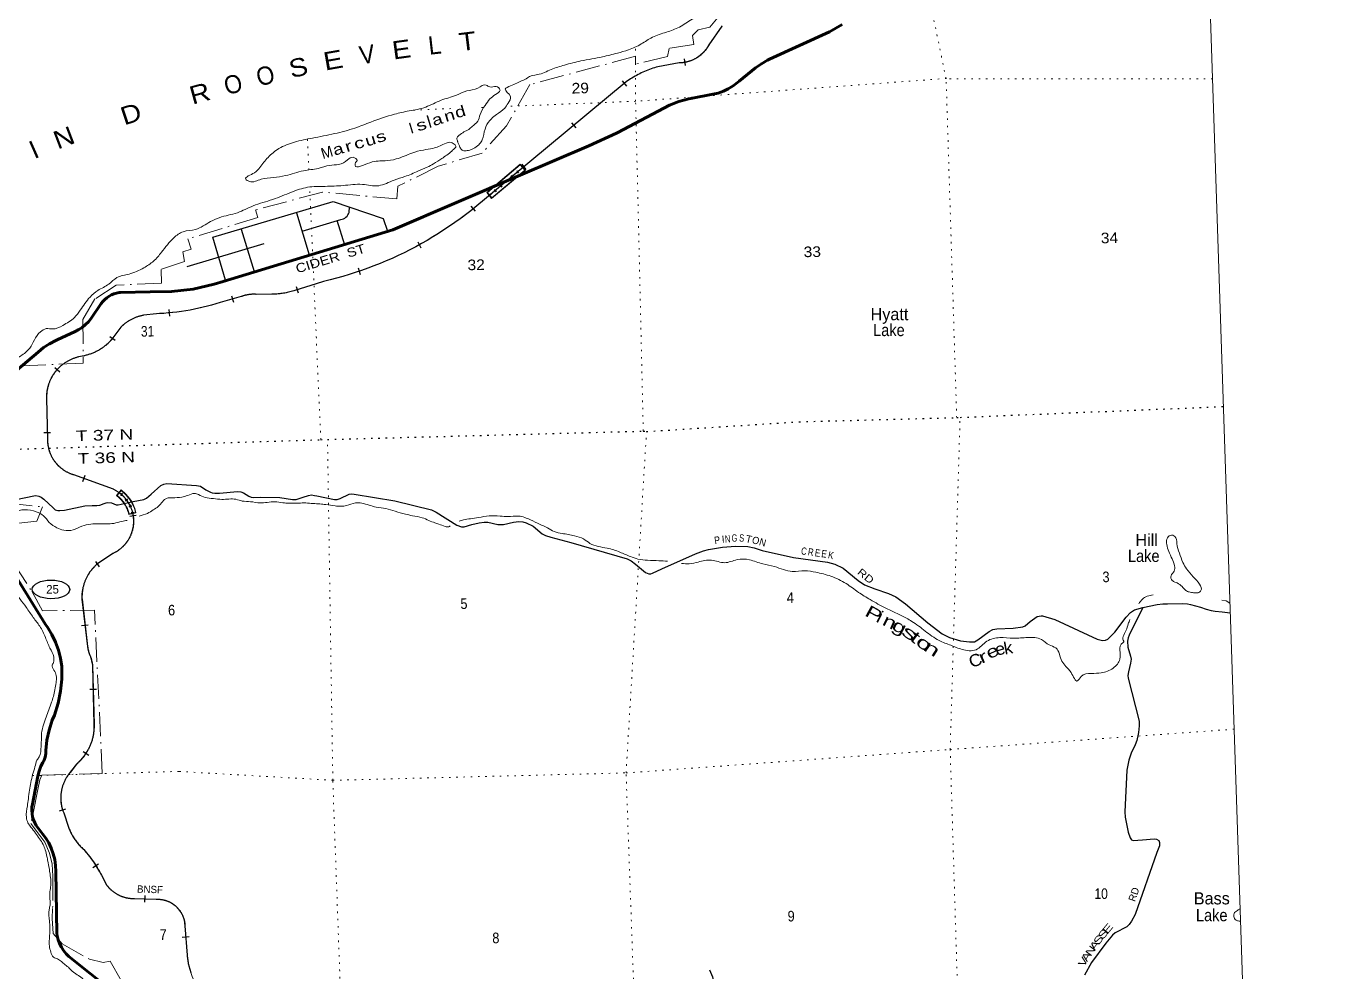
# Model space of a CAD drawing. Header units: feet. Extents: x 485078 to 733631, y 372822 to 564222.
# Drawn here: x 711966 to 733631, y 427414 to 443034 of the extents above; entities that cross this region are included whole.
import ezdxf
from ezdxf.enums import TextEntityAlignment as Align

# ---------------------------------------------------------------- set-up
doc = ezdxf.new("R2010")
doc.units = ezdxf.units.FT
doc.header["$LTSCALE"] = 80
doc.linetypes.add('DOT_DASHED', pattern=[7.7, 5, -1.2, 0.3, -1.2])
doc.linetypes.add('DOTTED', pattern=[1.5, 0.3, -1.2])
for name, color, linetype, lineweight in [('17', 7, 'Continuous', 25), ('23', 7, 'Continuous', 70), ('29', 7, 'Continuous', 25), ('30', 7, 'Continuous', 25), ('34', 7, 'Continuous', 25), ('39', 7, 'Continuous', 13), ('4', 7, 'Continuous', 13), ('41', 7, 'Continuous', 13), ('44', 7, 'DOT_DASHED', 13), ('59', 7, 'Continuous', 13), ('6', 7, 'DOTTED', 25), ('7', 7, 'DOTTED', 13)]:
    doc.layers.add(name, color=color, linetype=linetype, lineweight=lineweight)
doc.layers.add('42', color=7, linetype='Continuous')

msp = doc.modelspace()

# ---------------------------------------------------------------- linework, layer by layer
at = {"layer": '17'}
msp.add_ellipse((712375.09, 433730.93), major_axis=(309.24, -1), ratio=0.500121, dxfattribs=at)
at = {"layer": '23'}
for points in [[(711634.88, 437202.45), (712164.84, 437651.96), (712253.89, 437725.38), (712350.12, 437789.09), (712452.48, 437842.4), (712474.85, 437852.29), (712773.94, 437989.66), (712834.91, 438021.79), (712892.19, 438060.12), (712945.15, 438104.22), (712993.21, 438153.62), (713031.08, 438201.11), (713206.4, 438453.49), (713233.67, 438488.8), (713264.47, 438521.07), (713298.49, 438549.94), (713335.33, 438575.09), (713374.6, 438596.26), (713415.87, 438613.2), (713458.68, 438625.74), (713502.57, 438633.74), (713520.81, 438635.68), (714010.77, 438645.18), (714368.04, 438650), (714722.85, 438692.14), (715071.31, 438771.14), (715218.59, 438816.35), (718023.19, 439672.28), (720124.75, 440572.8), (721258.94, 441058.8), (721715.83, 441268.6), (721738.66, 441280.64), (722590.6, 441732.35), (722748, 441792.24), (722910.8, 441835.35), (722946.94, 441842.49), (723308.16, 441910.22), (723396.37, 441931.16), (723481.91, 441961.2), (723563.84, 442000.02), (723641.26, 442047.19), (723713.33, 442102.19), (723741.39, 442127.1), (724014.57, 442346.96), (724109.88, 442414.57), (724211.73, 442471.84), (724246.77, 442488.45), (725234.32, 442943.44), (725442.99, 443065.39)], [(714106.28, 426520.11), (712670.17, 427664.28), (712623.55, 427711.97), (712582.17, 427764.26), (712546.49, 427820.59), (712516.88, 427880.35), (712493.69, 427942.87), (712477.16, 428007.47), (712470.23, 428049.05), (712454.25, 429072.98), (712450.93, 429171.38), (712437.35, 429268.88), (712413.64, 429364.43), (712380.08, 429456.98), (712337.03, 429545.52), (712289.57, 429622.4), (712160.83, 429783.86), (712131.21, 429827.56), (712106.32, 429874.12), (712086.44, 429923.02), (712071.77, 429973.73), (712062.49, 430025.7), (712058.68, 430078.36), (712060.41, 430131.12), (712067.64, 430183.41), (712067.92, 430184.87), (712156.11, 430646.07), (712178.52, 430729.95), (712209.57, 430811.03), (712238.81, 430870.34), (712255.3, 430898.05), (712268.8, 430927.32), (712279.17, 430957.85), (712286.29, 430989.29), (712290.09, 431021.3), (712290.52, 431053.54), (712289.64, 431067.67), (712307.4, 431237.8), (712342.84, 431405.14), (712395.57, 431567.86), (712432.06, 431655.42), (712493.34, 431848.93), (712534.06, 432047.78), (712553.78, 432249.8), (712552.26, 432452.77), (712552.11, 432455.28), (712533.05, 432593.74), (712499.62, 432729.45), (712452.19, 432860.92), (712391.27, 432986.71), (712317.54, 433105.44), (712283.27, 433152.46), (711833.57, 433880.55)]]:
    msp.add_lwpolyline(points, dxfattribs=at)
at = {"layer": '29'}
for p, q in [((717300.58, 439959.88), (717308.55, 440049.46)), ((716431.9, 439949.12), (716637.86, 439256.79)), ((716523.48, 439647.07), (717161.11, 439841.8)), ((717095.45, 439828.41), (717221.52, 439422.65)), ((715517.6, 439682.43), (715732.42, 438980.91)), ((714624.36, 439063.93), (715898.96, 439442.36))]:
    msp.add_line(p, q, dxfattribs=at)
for points in [[(715260.56, 438838.66), (715046.3, 439547.79), (717033.78, 440138.91), (717861.55, 439859.42), (717935.6, 439650.54)], [(713734.39, 435181.01), (713907.57, 435216.6), (713932.84, 435225.97), (713951.56, 435239.08), (714027.37, 435306.51), (714192.1, 435448.87), (714239.83, 435471.35), (714289.43, 435478.84), (714778.94, 435448.87), (714843.51, 435433.88), (714933.36, 435373.94), (715008.24, 435336.48), (715040.07, 435325.25), (715081.25, 435319.63), (715157.99, 435321.5), (715453.76, 435345.85), (715509.91, 435343.97), (715554.84, 435325.25), (715644.68, 435269.05), (715682.13, 435252.2), (715727.05, 435246.57), (715831.87, 435254.06), (716153.84, 435246.57), (716363.49, 435216.6), (716406.56, 435216.6), (716425.28, 435218.48), (716543.19, 435254.06), (716629.32, 435284.04), (716677.97, 435291.53), (716730.4, 435284.04), (716767.82, 435276.54), (717059.83, 435216.6), (717103.85, 435216.6), (717149.69, 435231.59), (717299.44, 435306.51), (717334.09, 435312.13), (717381.8, 435306.51), (718055.68, 435194.12), (718659.39, 435044.27), (718737.05, 435006.81), (719081.48, 434789.53), (719155.44, 434763.3), (719201.28, 434767.05), (719328.57, 434804.51), (719450.26, 434830.74), (719528.88, 434841.97), (719590.63, 434841.97), (719755.36, 434804.51), (719796.56, 434800.77), (719852.7, 434804.51), (720017.43, 434841.97), (720101.68, 434853.21), (720167.18, 434849.47), (720225.23, 434828.86), (720339.39, 434774.54), (720489.14, 434647.17), (720544.38, 434619.07), (720631.41, 434594.72), (720960.86, 434504.81)], [(711802.6, 435218.47), (712090.87, 435278.41), (712122.71, 435280.29), (712173.24, 435270.92), (712212.56, 435255.93), (712259.34, 435222.22), (712409.1, 435079.86), (712445.61, 435046.15), (712464.33, 435038.66), (712487.71, 435034.91), (712518.62, 435034.91), (712596.28, 435042.4), (712936.97, 435109.83), (713053.02, 435117.32), (713132.6, 435115.45), (713180.31, 435121.07), (713255.19, 435147.29), (713287.96, 435160.41), (713315.09, 435166.02), (713372.2, 435162.28), (713454.56, 435130.44), (713487.3, 435128.56), (713734.39, 435181.01)], [(720960.86, 434504.81), (721892.89, 434233.78), (721957.51, 434204.16), (722032.92, 434147.55), (722194.5, 434007.43), (722248.35, 433988.58), (722283.36, 433988.58), (722312.99, 433996.65), (722463.79, 434072.1), (723023.93, 434320.02), (723154.53, 434365.85), (723236.67, 434390.09), (723465.57, 434427.81), (723681.01, 434446.68), (723885.68, 434438.58), (723992.04, 434417.05), (724122.66, 434373.91), (724639.7, 434255.34), (725199.84, 434179.89), (725322.37, 434147.58), (725458.36, 434082.88), (725706.12, 433878.08), (725815.18, 433808.04), (725986.18, 433737.95), (726212.39, 433662.5), (726332.23, 433608.63), (726492.46, 433490.04), (726858.7, 433177.45), (727095.68, 432994.21), (727215.52, 432934.95), (727398.64, 432881.05), (727548.1, 432864.86), (727630.24, 432864.88), (727688.13, 432897.2), (727871.26, 433037.32), (727931.85, 433069.68), (728000.52, 433080.44), (728269.81, 433091.22), (728431.39, 433112.77), (728467.75, 433128.96), (728549.88, 433199.01), (728668.37, 433285.24), (728731.66, 433296.04), (728754.55, 433296.02), (728959.21, 433231.34), (729659.38, 432907.97), (729744.21, 432886.44), (729792.68, 432891.83), (729831.73, 432907.97), (729950.22, 433026.54), (730133.34, 433274.46), (730206.05, 433347.25), (730273.37, 433393.03), (730411, 433430.88)], [(730411, 433430.88), (730185.88, 432975.39), (730169.72, 432932.28), (730158.95, 432875.69), (730161.64, 432775.98), (730210.1, 432630.45), (730218.19, 432579.27), (730210.1, 432511.88), (730176.45, 432369.07), (730165.69, 432307.1), (730167.01, 432263.96), (730350.13, 431552.55), (730352.85, 431477.12), (730339.36, 431369.31), (730309.76, 431231.9), (730285.5, 431164.51), (730220.87, 431024.38), (730177.81, 430908.53), (730145.47, 430744.13), (730113.15, 430054.28), (730117.22, 429965.38), (730167.01, 429720.13), (730203.39, 429625.84), (730224.94, 429593.5), (730253.19, 429580), (730403.99, 429590.78), (730597.89, 429612.34), (730636.96, 429606.98), (730673.29, 429580), (730688.13, 429547.69), (730684.06, 429493.77), (730640.97, 429385.98), (730285.5, 428361.98), (730222.26, 428251.53), (730187.25, 428194.94), (730145.47, 428157.18), (729955.65, 428054.81), (729908.49, 428017.05), (729800.77, 427887.7), (729563.79, 427564.34), (729445.3, 427359.54)], [(730411, 433430.88), (730646.35, 433479.29), (730740.6, 433490.07), (730816, 433490.07), (731066.45, 433498.15), (731149.93, 433492.76), (731201.1, 433479.29), (731362.67, 433436.17), (731459.62, 433403.84), (731537.72, 433379.58), (731607.73, 433368.8), (731723.53, 433360.72), (731854.79, 433341.13)], [(723255, 427446.35), (723303.02, 427330.65), (723319.17, 427255.2), (723313.79, 427066.56), (723327.25, 426921.04), (723327.25, 426877.93), (723305.71, 426772.83), (723278.78, 426689.29), (722890.22, 425234.71)]]:
    msp.add_lwpolyline(points, dxfattribs=at)
msp.add_arc((717139.03, 440009.29), 168.94, 277.50877, 342.99436, dxfattribs=at)
at = {"layer": '34', "lineweight": 13}
for p, q in [((723456.29, 443034.49), (723243.57, 442726.74)), ((722753.16, 442429.8), (722397.94, 442366.24)), ((721878.24, 442117.31), (719307.2, 439986.62)), ((716859.2, 438813.73), (716384.12, 438664.86)), ((715517.11, 438569.11), (715168.68, 438469.25)), ((716020.68, 438607.21), (715763.48, 438606.27)), ((714119.09, 438284.95), (713904.88, 438260.55)), ((713530, 438063.02), (713381.99, 437863.8)), ((712923.5, 437591.77), (712832.16, 437571.46)), ((712301.4, 436883.39), (712316.61, 436209.63)), ((712745.24, 435626.88), (713400.05, 435388.57)), ((713458.48, 435281.72), (713532.49, 435377.16)), ((713533.58, 435365.51), (713469.37, 435282.69)), ((713659.05, 434967.9), (713779.09, 434995.76)), ((713394.56, 434323.74), (713126.75, 434140.42)), ((712886.74, 433571.02), (712979.08, 432785.4)), ((713060.44, 432472.07), (713085.25, 431500.07)), ((712798.32, 430844.74), (712693.63, 430709.12)), ((712585.26, 430037.01), (712662.82, 429799.66)), ((713208.98, 429006.64), (713293.1, 428848.36)), ((713755.25, 428622.51), (714111.94, 428611.2)), ((714586.31, 428175.08), (714624.24, 427685.96))]:
    msp.add_line(p, q, dxfattribs=at)
at = {"layer": '34'}
for p, q in [((722833.54, 442493.37), (722853.07, 442384.5)), ((721812.19, 442132.06), (721882.77, 442046.89)), ((720974.51, 441441.24), (721045.09, 441356.07)), ((720150.61, 440755.06), (720221.19, 440669.9)), ((719312.93, 440064.24), (719383.51, 439979.08)), ((718433.33, 439472.24), (718486.41, 439375.2)), ((717449.01, 439040.47), (717484.5, 438935.71)), ((716423.52, 438733.27), (716456.59, 438627.72)), ((715357.39, 438581.7), (715387.87, 438475.38)), ((714321.66, 438352.93), (714333.29, 438242.94)), ((713347.5, 437911.46), (713436.29, 437845.5)), ((712436.78, 437398.67), (712519.63, 437325.39)), ((712257.99, 436320.12), (712368.57, 436322.62)), ((712900.39, 435513.48), (712938.22, 435617.42)), ((713675.53, 434939.79), (713784.91, 434956.23)), ((713108.14, 434192.52), (713170.62, 434101.24)), ((712881.52, 433134.81), (712991.37, 433147.72)), ((713016.88, 432081.8), (713127.46, 432084.63)), ((712905.22, 431053.45), (712998.39, 430993.84)), ((712516.18, 430069.98), (712621.53, 430103.68)), ((713068.96, 429136.21), (713162.64, 429195.02)), ((713927.29, 428563.53), (713930.8, 428674.08)), ((714544.71, 427985.86), (714654.98, 427994.41))]:
    msp.add_line(p, q, dxfattribs=at)
for points in [[(723459.81, 443038.54), (723457.22, 443033.91), (723244.51, 442726.16), (723239.8, 442717.53), (723234.89, 442708.99), (723229.83, 442700.55), (723224.64, 442692.1), (723219.28, 442683.81), (723213.8, 442675.65), (723208.19, 442667.5), (723202.42, 442659.5), (723196.5, 442651.63), (723190.43, 442643.79), (723184.25, 442636.13), (723177.98, 442628.53), (723171.51, 442621.03), (723164.93, 442613.71), (723158.22, 442606.48), (723151.43, 442599.34), (723144.43, 442592.32), (723137.4, 442585.44), (723130.16, 442578.67), (723122.88, 442572.06), (723115.45, 442565.53), (723107.92, 442559.17), (723100.27, 442552.95), (723092.54, 442546.84), (723084.65, 442540.88), (723076.68, 442535.02), (723068.62, 442529.34), (723060.48, 442523.76), (723052.19, 442518.39), (723043.84, 442513.12), (723035.44, 442508.02), (723026.92, 442503.03)], [(723026.92, 442503.03), (723018.3, 442498.23), (723009.55, 442493.56), (723000.82, 442489.02), (722991.93, 442484.68), (722983, 442480.49), (722974, 442476.41), (722964.97, 442472.53), (722955.79, 442468.81), (722946.59, 442465.21), (722937.33, 442461.84), (722928.05, 442458.56), (722918.62, 442455.47), (722909.23, 442452.57), (722899.78, 442449.82), (722890.21, 442447.2), (722880.65, 442444.82), (722871.07, 442442.53), (722861.42, 442440.46), (722851.7, 442438.51), (722842.03, 442436.78), (722832.27, 442435.21), (722822.51, 442433.79), (722812.71, 442432.52), (722802.91, 442431.5), (722793.04, 442430.57), (722783.2, 442429.83), (722773.34, 442429.29), (722763.51, 442428.93), (722753.67, 442428.72), (722753.28, 442428.7), (722398.19, 442365.17), (722370.15, 442357.13), (722342.4, 442348.48), (722314.77, 442339.35), (722287.09, 442329.85), (722259.75, 442319.75), (722232.69, 442309.22), (722205.57, 442298.31), (722178.79, 442286.82), (722152.31, 442274.88), (722125.81, 442262.42), (722099.75, 442249.57), (722073.79, 442236.38), (722048.01, 442222.57), (722022.69, 442208.36), (721997.49, 442193.66), (721972.56, 442178.68), (721947.79, 442163.07), (721923.45, 442147.22), (721899.29, 442130.74), (721878.91, 442116.43), (719307.89, 439985.76), (719221.86, 439918.87), (719134.78, 439854.33), (719046.55, 439791.26), (718957.06, 439728.78), (718866.52, 439668.64), (718775.32, 439610.36), (718682.85, 439552.67), (718589.33, 439497.32), (718495.16, 439443.82), (718399.33, 439391.41), (718303.33, 439341.24), (718206.56, 439292.04), (718108.25, 439244.8), (718009.76, 439199.81), (717910.11, 439156.27), (717810.2, 439114.1), (717708.73, 439073.89), (717607.48, 439035.44), (717504.68, 438998.93), (717402.09, 438964.18), (717298.36, 438930.89), (717194.44, 438899.84), (717089.86, 438870.64), (716984.99, 438842.81), (716879.09, 438817.32), (716859.49, 438812.67), (716384.45, 438663.81), (716363.48, 438657.35), (716342.49, 438651.4), (716321.39, 438645.82), (716300.08, 438640.43), (716278.75, 438635.56), (716257.42, 438631.08), (716235.9, 438626.81), (716214.35, 438623.05), (716192.8, 438619.69), (716171.02, 438616.65), (716149.38, 438614.05), (716127.65, 438611.69), (716105.76, 438609.79), (716084.01, 438608.34), (716062.15, 438607.24), (716040.33, 438606.42), (716020.69, 438606.11), (715763.45, 438605.17), (715753.39, 438605.8), (715743.42, 438606.21), (715733.42, 438606.44)], [(715733.44, 438606.44), (715723.38, 438606.56), (715713.38, 438606.44), (715703.41, 438606.15), (715693.39, 438605.75), (715683.4, 438605.12), (715673.46, 438604.31), (715663.45, 438603.34), (715653.54, 438602.18), (715643.62, 438600.91), (715633.69, 438599.41), (715623.86, 438597.74), (715614.03, 438595.88), (715604.24, 438593.91), (715594.43, 438591.72), (715584.73, 438589.4), (715575.02, 438586.85), (715565.4, 438584.18), (715555.78, 438581.34), (715546.26, 438578.31), (715536.79, 438575.12), (715527.37, 438571.81), (715517.97, 438568.25), (715517.45, 438568.06), (715168.99, 438468.2), (715099, 438446.85), (715028.89, 438427.24), (714958.4, 438408.81), (714887.27, 438391.07), (714816.05, 438375.04), (714744.86, 438360.34), (714673.01, 438346.31), (714601.06, 438334), (714529.14, 438323.01), (714456.45, 438313.11), (714384.18, 438304.64), (714311.67, 438296.97), (714238.66, 438290.9), (714166.07, 438286.28), (714119.18, 438283.85), (713905.04, 438259.46), (713893.39, 438257.43), (713881.83, 438255.13), (713870.31, 438252.64), (713858.74, 438250), (713847.28, 438247.11), (713835.92, 438244.02), (713824.52, 438240.8), (713813.23, 438237.31), (713802.05, 438233.64), (713790.83, 438229.75), (713779.77, 438225.69), (713768.73, 438221.5), (713757.75, 438217.03), (713746.93, 438212.39), (713736.15, 438207.55), (713725.44, 438202.59), (713714.8, 438197.36), (713704.3, 438192.02), (713693.86, 438186.4), (713683.55, 438180.69), (713673.3, 438174.77), (713663.21, 438168.67), (713653.21, 438162.38), (713643.31, 438155.97), (713633.51, 438149.31), (713623.81, 438142.52), (713614.27, 438135.57), (713604.83, 438128.48), (713595.57, 438121.15), (713586.39, 438113.69), (713577.36, 438106.13), (713568.45, 438098.38), (713559.7, 438090.45), (713551.04, 438082.32), (713542.53, 438074.17), (713534.19, 438065.75), (713530.84, 438062.31), (713382.85, 437863.11), (713373.21, 437852.04), (713363.4, 437841.28), (713353.41, 437830.69), (713343.22, 437820.14), (713332.84, 437809.86), (713322.33, 437799.83), (713311.63, 437789.83), (713300.73, 437780.11), (713289.7, 437770.63), (713278.43, 437761.24), (713267.06, 437752.15), (713255.58, 437743.16), (713243.84, 437734.39), (713232.02, 437725.91), (713220.01, 437717.59), (713207.93, 437709.45), (713195.6, 437701.53), (713183.24, 437693.84), (713170.63, 437686.37), (713158.01, 437679.14), (713145.19, 437672.06), (713132.29, 437665.28)], [(713132.29, 437665.28), (713119.27, 437658.73), (713106.16, 437652.36), (713092.86, 437646.26), (713079.49, 437640.33), (713066.03, 437634.69), (713052.5, 437629.22), (713038.82, 437624.11), (713025.08, 437619.16), (713011.32, 437614.46), (712997.42, 437609.97), (712983.44, 437605.78), (712969.32, 437601.82), (712955.25, 437598.03), (712941.04, 437594.59), (712926.81, 437591.4), (712923.74, 437590.7), (712832.4, 437570.39), (712820.79, 437567.67), (712809.3, 437564.72), (712797.86, 437561.55), (712786.39, 437558.24), (712775.04, 437554.68), (712763.79, 437550.94), (712752.52, 437547.04), (712741.38, 437542.9), (712730.34, 437538.57), (712719.29, 437534.03), (712708.4, 437529.31), (712697.56, 437524.47), (712686.77, 437519.36), (712676.16, 437514.09), (712665.59, 437508.61), (712655.13, 437503.01), (712644.72, 437497.15), (712634.47, 437491.19), (712624.29, 437484.96), (712614.28, 437478.62), (712604.29, 437472.09), (712594.5, 437465.39), (712584.81, 437458.5), (712575.23, 437451.5), (712565.76, 437444.24), (712556.4, 437436.87), (712547.21, 437429.33), (712538.13, 437421.67), (712529.23, 437413.78), (712520.43, 437405.76), (712511.79, 437397.64), (712503.27, 437389.35), (712494.92, 437380.88), (712486.68, 437372.23), (712478.59, 437363.54), (712470.71, 437354.62), (712462.97, 437345.59), (712455.34, 437336.44), (712447.94, 437327.21), (712440.66, 437317.74), (712433.53, 437308.21), (712426.65, 437298.54), (712419.84, 437288.81), (712413.23, 437278.86), (712406.84, 437268.87), (712400.6, 437258.79), (712394.48, 437248.53), (712388.66, 437238.18), (712382.92, 437227.79), (712377.42, 437217.25), (712372.02, 437206.58), (712366.9, 437195.91), (712361.95, 437185.08), (712357.16, 437174.19), (712352.53, 437163.23), (712348.2, 437152.17), (712343.96, 437141), (712339.94, 437129.82), (712336.15, 437118.54), (712332.56, 437107.25), (712329.15, 437095.84), (712325.87, 437084.41), (712322.91, 437072.9), (712320.08, 437061.35), (712317.49, 437049.72), (712315.04, 437038.06), (712312.87, 437026.38), (712310.86, 437014.66), (712309.05, 437002.93), (712307.47, 436991.11), (712306.1, 436979.34), (712304.89, 436967.47), (712303.95, 436955.65), (712303.16, 436943.73), (712302.64, 436931.87), (712302.27, 436919.98), (712302.1, 436908.12), (712302.16, 436896.2), (712302.49, 436884.3), (712302.5, 436883.41), (712317.71, 436209.64), (712317.67, 436199.09), (712317.88, 436188.62)], [(712317.88, 436188.62), (712318.26, 436178.14), (712318.77, 436167.61), (712319.51, 436157.13), (712320.44, 436146.7), (712321.48, 436136.22), (712322.77, 436125.8), (712324.24, 436115.43), (712325.88, 436105.01), (712327.72, 436094.7), (712329.67, 436084.39), (712331.86, 436074.08), (712334.23, 436063.89), (712336.79, 436053.69), (712339.46, 436043.55), (712342.38, 436033.42), (712345.41, 436023.4), (712348.69, 436013.38), (712352.09, 436003.48), (712355.67, 435993.57), (712359.43, 435983.79), (712363.38, 435974.07), (712367.44, 435964.4), (712371.74, 435954.8), (712376.16, 435945.24), (712380.78, 435935.81), (712385.5, 435926.44), (712390.47, 435917.19), (712395.56, 435907.99), (712400.77, 435898.92), (712406.16, 435889.89), (712411.74, 435881), (712417.5, 435872.16), (712423.31, 435863.44), (712429.36, 435854.84), (712435.55, 435846.35), (712441.85, 435837.93), (712448.27, 435829.69), (712454.94, 435821.5), (712461.67, 435813.43), (712468.57, 435805.55), (712475.54, 435797.72), (712482.75, 435790.01), (712490.02, 435782.48), (712497.42, 435775.06), (712504.99, 435767.72), (712512.69, 435760.6), (712520.45, 435753.55), (712528.39, 435746.68), (712536.45, 435739.86), (712544.57, 435733.29), (712552.88, 435726.83), (712561.25, 435720.49), (712569.73, 435714.28), (712578.34, 435708.3), (712587.08, 435702.38), (712595.87, 435696.65), (712604.78, 435691.09), (712613.76, 435685.71), (712622.86, 435680.45), (712632.03, 435675.31), (712641.31, 435670.41), (712650.65, 435665.62), (712660.11, 435661.02), (712669.65, 435656.54), (712679.23, 435652.3), (712688.88, 435648.18), (712698.59, 435644.23), (712708.42, 435640.47), (712718.27, 435636.9), (712728.23, 435633.43), (712738.18, 435630.21), (712745.59, 435627.92), (713400.47, 435389.59), (713409.8, 435385.16), (713418.94, 435380.57), (713428, 435375.81), (713437.06, 435370.93), (713445.97, 435365.85), (713454.76, 435360.65), (713463.54, 435355.31), (713472.18, 435349.78), (713480.69, 435344.12), (713489.17, 435338.27), (713497.48, 435332.32), (713505.72, 435326.26), (713513.88, 435319.99), (713521.85, 435313.59), (713529.76, 435307.05), (713537.55, 435300.43), (713545.25, 435293.59), (713552.79, 435286.69), (713560.23, 435279.58), (713567.51, 435272.42), (713574.72, 435265.09), (713581.76, 435257.66), (713588.65, 435250.09), (713595.45, 435242.43), (713602.09, 435234.6), (713608.64, 435226.67), (713615, 435218.65)], [(713615, 435218.65), (713621.26, 435210.53), (713627.31, 435202.25), (713633.26, 435193.9), (713639.05, 435185.49), (713644.72, 435176.94), (713650.2, 435168.28), (713655.56, 435159.49), (713660.78, 435150.69), (713665.8, 435141.73), (713670.67, 435132.72), (713675.43, 435123.62), (713679.98, 435114.48), (713684.38, 435105.16), (713688.65, 435095.85), (713692.68, 435086.44), (713696.63, 435077), (713700.38, 435067.4), (713703.94, 435057.84), (713707.35, 435048.2), (713710.64, 435038.43), (713713.65, 435028.66), (713716.59, 435018.85), (713719.29, 435008.96), (713721.9, 434999), (713724.26, 434989.07), (713726.45, 434979.04), (713728.5, 434969), (713730.39, 434958.91), (713732.03, 434948.81), (713733.56, 434938.62), (713734.9, 434928.46), (713736.04, 434918.27), (713737, 434908.1), (713737.79, 434897.88), (713738.46, 434887.65), (713738.86, 434877.41), (713739.13, 434867.17), (713739.19, 434856.89), (713739.12, 434846.61), (713738.81, 434836.38), (713738.37, 434826.15), (713737.75, 434815.94), (713736.92, 434805.69), (713735.92, 434795.53), (713734.77, 434785.3), (713733.41, 434775.17), (713731.9, 434764.99), (713730.16, 434754.9), (713728.3, 434744.82), (713726.29, 434734.8), (713724.05, 434724.76), (713721.61, 434714.81), (713719.05, 434704.92), (713716.3, 434694.99), (713713.4, 434685.19), (713710.33, 434675.41), (713707.01, 434665.68), (713703.61, 434656.05), (713700.03, 434646.44), (713696.21, 434636.88), (713692.3, 434627.42), (713688.24, 434618.04), (713683.95, 434608.7), (713679.54, 434599.42), (713674.94, 434590.28), (713670.19, 434581.22), (713665.3, 434572.16), (713660.23, 434563.24), (713655.02, 434554.46), (713649.68, 434545.68), (713644.16, 434537.04), (713638.5, 434528.53), (713632.65, 434520.05), (713626.7, 434511.74), (713620.63, 434503.49), (713614.36, 434495.33), (713607.97, 434487.37), (713601.43, 434479.46), (713594.8, 434471.67), (713587.97, 434463.97), (713581.06, 434456.43), (713573.96, 434448.98), (713566.79, 434441.7), (713559.46, 434434.5), (713552.03, 434427.46), (713544.47, 434420.56), (713536.81, 434413.77), (713528.98, 434407.12), (713521.05, 434400.57), (713513.02, 434394.22), (713504.91, 434387.96), (713496.63, 434381.91), (713488.27, 434375.96), (713479.87, 434370.17), (713471.31, 434364.5), (713462.65, 434359.02), (713453.87, 434353.66), (713445.07, 434348.43), (713436.1, 434343.41), (713427.09, 434338.55)], [(713427.08, 434338.55), (713417.99, 434333.79), (713408.86, 434329.24), (713399.55, 434324.84), (713395.11, 434322.78), (713127.43, 434139.55), (713118.19, 434131.3), (713109.15, 434122.82), (713100.24, 434114.19), (713091.37, 434105.42), (713082.76, 434096.47), (713074.33, 434087.41), (713065.94, 434078.19), (713057.8, 434068.82), (713049.85, 434059.32), (713041.98, 434049.62), (713034.37, 434039.85), (713026.85, 434029.97), (713019.52, 434019.89), (713012.44, 434009.74), (713005.5, 433999.42), (712998.7, 433989.05), (712992.1, 433978.46), (712985.7, 433967.86), (712979.48, 433957.06), (712973.47, 433946.23), (712967.59, 433935.24), (712961.96, 433924.2), (712956.53, 433913.04), (712951.25, 433901.81), (712946.21, 433890.42), (712941.32, 433878.98), (712936.67, 433867.45), (712932.17, 433855.88), (712927.97, 433844.19), (712923.91, 433832.44), (712920.06, 433820.68), (712916.4, 433808.8), (712912.99, 433796.86), (712909.77, 433784.8), (712906.71, 433772.78), (712903.94, 433760.65), (712901.38, 433748.51), (712898.96, 433736.3), (712896.8, 433724.13), (712894.88, 433711.79), (712893.11, 433699.5), (712891.64, 433687.17), (712890.27, 433674.85), (712889.2, 433662.41), (712888.34, 433650.06), (712887.67, 433637.7), (712887.2, 433625.22), (712887.04, 433612.82), (712886.98, 433600.42), (712887.22, 433588), (712887.61, 433575.52), (712887.84, 433571.11), (712980.17, 432785.53), (712981.37, 432776.16), (712982.78, 432766.87), (712984.33, 432757.59), (712986.02, 432748.28), (712987.91, 432739.05), (712989.94, 432729.88), (712992.1, 432720.68), (712994.46, 432711.57), (712996.98, 432702.51), (712999.66, 432693.43), (713002.5, 432684.48), (713005.43, 432675.53), (713008.58, 432666.62), (713011.89, 432657.83), (713015.35, 432649.06), (713018.91, 432640.35), (713022.69, 432631.68), (713026.56, 432623.11), (713030.04, 432615.83), (713036.96, 432589.58), (713043.21, 432563.41), (713049.02, 432537.12), (713054.57, 432510.6), (713059.48, 432484.07), (713061.54, 432472.18), (713086.35, 431500.1), (713086.68, 431485.42), (713086.68, 431470.81), (713086.42, 431456.2), (713086, 431441.51), (713085.24, 431426.87), (713084.23, 431412.33), (713083.05, 431397.69), (713081.52, 431383.13), (713079.75, 431368.64), (713077.74, 431354.06), (713075.46, 431339.64), (713073.01, 431325.22), (713070.23, 431310.79), (713067.19, 431296.52), (713063.91, 431282.25), (713060.45, 431268.05)], [(713060.45, 431268.05), (713056.66, 431253.84), (713052.69, 431239.79), (713048.39, 431225.73), (713043.91, 431211.84), (713039.19, 431197.95), (713034.2, 431184.21), (713028.97, 431170.54), (713023.57, 431156.96), (713017.82, 431143.45), (713011.9, 431130.03), (713005.73, 431116.75), (712999.4, 431103.56), (712992.72, 431090.53), (712985.86, 431077.58), (712978.84, 431064.79), (712971.56, 431052.07), (712964.03, 431039.53), (712956.24, 431027.05), (712948.37, 431014.74), (712940.15, 431002.59), (712931.76, 430990.6), (712923.2, 430978.69), (712914.46, 430967.02), (712905.39, 430955.44), (712896.23, 430944.01), (712886.81, 430932.84), (712877.31, 430921.74), (712867.46, 430910.8), (712857.53, 430900.11), (712847.42, 430889.58), (712837.05, 430879.14), (712826.51, 430869.01), (712815.89, 430858.98), (712805, 430849.19), (712799.13, 430843.99), (712694.48, 430708.43), (712687.1, 430699.79), (712679.99, 430691.07), (712673.02, 430682.21), (712666.1, 430673.23), (712659.43, 430664.13), (712652.94, 430654.94), (712646.5, 430645.62), (712640.31, 430636.18), (712634.3, 430626.67), (712628.41, 430616.98), (712622.73, 430607.25), (712617.16, 430597.45), (712611.79, 430587.47), (712606.64, 430577.47), (712601.65, 430567.33), (712596.79, 430557.17), (712592.13, 430546.84), (712587.65, 430536.51), (712583.37, 430526.02), (712579.27, 430515.54), (712575.31, 430504.93), (712571.59, 430494.3), (712568.06, 430483.58), (712564.66, 430472.83), (712561.51, 430461.97), (712558.49, 430451.06), (712555.71, 430440.13), (712553.06, 430429.16), (712550.71, 430418.12), (712548.48, 430407.04), (712546.44, 430395.97), (712544.59, 430384.83), (712542.97, 430373.67), (712541.53, 430362.42), (712540.24, 430351.23), (712539.23, 430339.96), (712538.39, 430328.71), (712537.7, 430317.42), (712537.23, 430306.2), (712536.99, 430294.85), (712536.9, 430283.56), (712537.07, 430272.29), (712537.34, 430261.03), (712537.89, 430249.7), (712538.61, 430238.47), (712539.52, 430227.25), (712540.61, 430215.96), (712541.97, 430204.78), (712543.43, 430193.6), (712545.16, 430182.44), (712547.02, 430171.25), (712549.11, 430160.21), (712551.43, 430149.14), (712553.87, 430138.13), (712556.51, 430127.13), (712559.4, 430116.24), (712562.45, 430105.31), (712565.66, 430094.49), (712569.1, 430083.74), (712572.72, 430073.09), (712576.51, 430062.45), (712580.45, 430051.87), (712584.65, 430041.39), (712586.29, 430037.39)], [(712586.29, 430037.39), (712663.85, 429800.04), (712670.42, 429783.77), (712677.33, 429767.72), (712684.52, 429751.78), (712691.94, 429735.82), (712699.69, 429720.1), (712707.69, 429704.58), (712715.91, 429689.05), (712724.46, 429673.76), (712733.26, 429658.67), (712742.38, 429643.6), (712751.7, 429628.82), (712761.2, 429614.12), (712771.08, 429599.58), (712781.16, 429585.32), (712791.53, 429571.18), (712802.05, 429557.2), (712812.94, 429543.38), (712823.94, 429529.81), (712835.31, 429516.4), (712846.8, 429503.24), (712858.57, 429490.2), (712870.54, 429477.45), (712882.76, 429464.9), (712895.13, 429452.53), (712907.84, 429440.39), (712915.87, 429432.87), (712940.43, 429404.92), (712964.19, 429376.58), (712987.47, 429347.84), (713010.57, 429318.65), (713032.9, 429289.05), (713054.61, 429259.19), (713076.14, 429228.9), (713096.91, 429198.19), (713117.05, 429167.22), (713136.85, 429135.67), (713155.9, 429104.01), (713174.63, 429072.07), (713192.72, 429039.57), (713209.95, 429007.16), (713294.03, 428848.95), (713299.78, 428841.23), (713305.73, 428833.64), (713311.82, 428826.13), (713318.02, 428818.64), (713324.36, 428811.33), (713330.82, 428804.17), (713337.39, 428797.02), (713344.11, 428790.06), (713350.92, 428783.23), (713357.91, 428776.47), (713364.97, 428769.88), (713372.11, 428763.36), (713379.43, 428756.99), (713386.82, 428750.79), (713394.35, 428744.69), (713401.92, 428738.7), (713409.69, 428732.84), (713417.47, 428727.14), (713425.42, 428721.58), (713433.41, 428716.16), (713441.53, 428710.85), (713449.72, 428705.72), (713458, 428700.74), (713466.35, 428695.86), (713474.84, 428691.17), (713483.38, 428686.57), (713492, 428682.17), (713500.67, 428677.89), (713509.45, 428673.82), (713518.29, 428669.87), (713527.15, 428666.06), (713536.13, 428662.4), (713545.16, 428658.93), (713554.29, 428655.61), (713563.4, 428652.4), (713572.62, 428649.42), (713581.88, 428646.58), (713591.18, 428643.87), (713600.48, 428641.35), (713609.92, 428639.01), (713619.33, 428636.78), (713628.79, 428634.8), (713638.25, 428632.89), (713647.83, 428631.19), (713657.36, 428629.68), (713666.92, 428628.31), (713676.57, 428627.08), (713686.17, 428626.1), (713695.79, 428625.21), (713705.45, 428624.53), (713715.16, 428623.97), (713724.78, 428623.63), (713734.47, 428623.47), (713744.15, 428623.43), (713753.84, 428623.55), (713755.24, 428623.61), (714111.93, 428612.3), (714119.8, 428612.65)], [(714119.8, 428612.65), (714127.7, 428612.82), (714135.58, 428612.85), (714143.53, 428612.79), (714151.43, 428612.55), (714159.3, 428612.18), (714167.22, 428611.71), (714175.1, 428611.07), (714182.95, 428610.27), (714190.84, 428609.35), (714198.65, 428608.29), (714206.46, 428607.15), (714214.3, 428605.81), (714222.04, 428604.34), (714229.78, 428602.73), (714237.49, 428601.02), (714245.21, 428599.15), (714252.84, 428597.16), (714260.48, 428595.01), (714268.03, 428592.75), (714275.59, 428590.37), (714283.07, 428587.84), (714290.51, 428585.17), (714297.91, 428582.41), (714305.26, 428579.47), (714312.58, 428576.43), (714319.82, 428573.25), (714327.02, 428569.99), (714334.14, 428566.53), (714341.2, 428562.98), (714348.19, 428559.34), (714355.15, 428555.55), (714362.01, 428551.63), (714368.84, 428547.57), (714375.57, 428543.46), (714382.23, 428539.17), (714388.81, 428534.78), (714395.33, 428530.3), (714401.74, 428525.72), (714408.09, 428520.96), (714414.37, 428516.14), (714420.51, 428511.18), (714426.62, 428506.18), (714432.64, 428501), (714438.53, 428495.76), (714444.33, 428490.42), (714450.1, 428484.95), (714455.69, 428479.38), (714461.23, 428473.75), (714466.65, 428467.99), (714472.02, 428462.13), (714477.21, 428456.22), (714482.32, 428450.17), (714487.34, 428444.07), (714492.29, 428437.87), (714497.05, 428431.58), (714501.77, 428425.2), (714506.35, 428418.75), (714510.81, 428412.21), (714515.13, 428405.63), (714519.37, 428398.94), (714523.52, 428392.21), (714527.49, 428385.38), (714531.37, 428378.49), (714535.12, 428371.51), (714538.79, 428364.48), (714542.28, 428357.4), (714545.67, 428350.26), (714548.94, 428343.07), (714552.06, 428335.79), (714555.06, 428328.5), (714557.98, 428321.11), (714560.7, 428313.72), (714563.35, 428306.22), (714565.81, 428298.73), (714568.18, 428291.18), (714570.42, 428283.62), (714572.53, 428275.97), (714574.46, 428268.31), (714576.29, 428260.65), (714578, 428252.88), (714579.56, 428245.16), (714580.99, 428237.38), (714582.25, 428229.55), (714583.41, 428221.75), (714584.44, 428213.91), (714585.28, 428206.01), (714586.05, 428198.16), (714586.67, 428190.29), (714587.11, 428182.37), (714587.41, 428175.15), (714625.34, 427686.05), (714626.9, 427666.63), (714628.9, 427647.36), (714631.23, 427628.12), (714633.79, 427608.79), (714636.79, 427589.59), (714640.11, 427570.53), (714643.66, 427551.38), (714647.65, 427532.38), (714651.96, 427513.49)], [(714651.96, 427513.51), (714656.62, 427494.55), (714661.59, 427475.84), (714666.78, 427457.14), (714672.41, 427438.49), (714678.36, 427420.07), (714684.65, 427401.68)]]:
    msp.add_lwpolyline(points, dxfattribs=at)
at = {"layer": '34', "lineweight": 13}
for points in [[(713458.48, 435281.72), (713507.37, 435237.82), (713534.17, 435209.28), (713562.69, 435177.28), (713580.84, 435150.46), (713605.04, 435115), (713616.28, 435090.78), (713630.98, 435061.38), (713641.35, 435033.7), (713649.13, 435015.53), (713659.05, 434967.9)], [(713469.37, 435282.69), (713512.97, 435243.54), (713540.07, 435214.68), (713569.02, 435182.2), (713587.46, 435154.96), (713612.02, 435118.97), (713623.49, 435094.25), (713638.32, 435064.58), (713648.78, 435036.68), (713656.8, 435017.94), (713665.21, 434977.54), (713769.29, 435001.69)], [(713532.49, 435377.16), (713613.69, 435305.28), (713651.72, 435260.31), (713679.38, 435225.71), (713708.77, 435181.6), (713732.97, 435131.43), (713760.63, 435067.43), (713779.09, 434995.76)], [(713769.29, 435001.69), (713753.04, 435064.83), (713725.69, 435128.1), (713701.81, 435177.63), (713672.91, 435220.99), (713645.54, 435255.23), (713607.95, 435299.67), (713533.58, 435365.51)]]:
    msp.add_lwpolyline(points, dxfattribs=at)
for centre, radius, start, end in [((722746.55, 442994.15), 564.39, 270.6709, 331.71845), ((722849.14, 440757.31), 1671.01, 105.66512, 125.52264), ((715457.97, 444879.43), 6225.44, 283.00763, 308.19255), ((715723.93, 438033.18), 574.46, 86.05229, 111.10204), ((716008.32, 439859.61), 1252.46, 270.5657, 287.46087), ((713926.66, 442461.73), 4181.2, 272.63789, 287.28046), ((714017.71, 437591.93), 678.08, 99.57816, 135.99276), ((712748.78, 438408.65), 835.35, 282.07304, 319.2897), ((712983.57, 436905.93), 682.54, 102.81683, 181.89179), ((712919.47, 436204.05), 602.89, 179.46911, 253.20208), ((713151.8, 434857.42), 586.3, 294.46008, 64.94911), ((713598.82, 433606.16), 712.95, 131.46334, 182.82447), ((713516.11, 432850.84), 541.01, 186.94702, 205.79105), ((711537.7, 432213.31), 1544.57, 9.64442, 15.09151), ((712247.68, 431476.32), 837.91, 311.08375, 1.6248), ((713183.79, 430285.3), 647.99, 139.15124, 202.52988), ((713597.07, 430170.5), 1005.16, 201.65003, 227.27434), ((711328.57, 428021.93), 2122.64, 27.63964, 41.63237), ((713740.44, 429177.98), 555.66, 216.38401, 271.52706), ((714134.53, 428159.73), 452.04, 1.94624, 92.86494), ((715735.04, 427769.02), 1113.9, 184.2763, 221.46597)]:
    msp.add_arc(centre, radius, start, end, dxfattribs=at)
at = {"layer": '34', "linetype": 'DOTTED', "lineweight": 100}
for centre, radius, start, end in [((710380.3, 451766.07), 14770.78, 308.69054, 311.51141), ((713121.29, 434841.07), 622.54, 13.2481, 52.53669)]:
    msp.add_arc(centre, radius, start, end, dxfattribs=at)
at = {"layer": '39'}
msp.add_lwpolyline([(731849.36, 433505.04), (731785.14, 433541.51), (731717.65, 433554.17)], dxfattribs=at)
for points in [[(715825.75, 440702.52), (715960.26, 440867.06), (716139.7, 441012.23), (716396.83, 441120.45), (716693.26, 441186.92), (717058.41, 441260.79), (717396.88, 441352.37), (717660.28, 441450.58), (718050.64, 441581.62), (718290.62, 441634.85), (718564.81, 441698.87), (718817.82, 441811.05), (719071.37, 441894.91), (719244.18, 441965.06), (719427.55, 442013.14), (719566.34, 442062.39), (719621.63, 442031.07), (719726.8, 442039.18), (719792.77, 441979.74), (719717.26, 441905.4), (719625.52, 441832.78), (719544.57, 441725.95), (719464.49, 441574.61), (719424.11, 441464.52), (719334.62, 441379.8), (719274.84, 441330.06), (719196.67, 441288.06), (719114.81, 441227.77), (719079.16, 441186.6), (719079.47, 441170.41), (719090.19, 441140.25), (719094.56, 441124.14), (719111.66, 441077.92), (719130.72, 441035.78), (719168.11, 440987.92), (719194.63, 440978.32), (719269.46, 440983.82), (719355.96, 441013.83), (719441.83, 441076.22), (719491.18, 441141.95), (719512.26, 441203.09), (719559.55, 441374.03), (719650.11, 441507.36), (719731.81, 441575.74), (719869.49, 441681.64), (719926.66, 441761.7), (719964.94, 441875.79), (719877.53, 441995.55), (719967.64, 442047.9), (720158.32, 442136.61), (720244.55, 442180.79), (720246.53, 442182.85), (720409.57, 442234.59), (720638.79, 442320), (720856.11, 442393.04), (721130.23, 442461.1), (721483.34, 442528.67), (721731.26, 442590.15), (721914.51, 442644.3), (722125.27, 442741.5), (722309.44, 442852.35), (722540.72, 442935.78), (722755.77, 443020.91), (722965.9, 443150.48), (723194.05, 443290.53), (723338.28, 443372.27), (723517.92, 443507.32), (723671.88, 443609.49), (723763.66, 443680.09), (723903.88, 443759.73), (724061.33, 443890.3), (724317.51, 444047.08), (724504.09, 444137.74), (724751.18, 444241.71), (724970.12, 444335.02), (725190.85, 444440.5), (725360.21, 444583.45), (725559.42, 444753.3), (725726.72, 444898.23), (725878.21, 445022.62), (726012.87, 445179.07), (726128, 445298.7), (726316.82, 445482.51), (726502.18, 445635.9), (726668.04, 445750.44), (726831.84, 445866.97), (726952.85, 445996.84), (727053.93, 446110.13), (727213.24, 446248.84), (727352.03, 446401.32), (727532.23, 446611.28), (727639.22, 446629.54), (727639.86, 446803.63), (727770.33, 447071.33), (727829.21, 447270.84), (727890.79, 447436), (727956.34, 447605.27)], [(710950.7, 436299.57), (710953.14, 436333), (711010.59, 436502.12), (711094.49, 436665.68), (711188.58, 436825.39), (711279.1, 436960.75), (711407.65, 437119.1), (711510.63, 437238.5), (711655.38, 437397.17), (711768.48, 437516.76), (711938.44, 437629.36), (712023.83, 437716.03), (712100.18, 437851.11), (712200.82, 437986.65), (712297.01, 438039.12), (712400.42, 438033.03), (712571.41, 438093.02), (712761.29, 438222.2), (712858.16, 438343.5), (713019.98, 438561.2), (713149.52, 438668.97), (713331.74, 438775.74), (713465.37, 438881.56), (713664.74, 438940.08), (713907.77, 439043.97), (714069.67, 439154.39), (714200.48, 439300.64), (714404.42, 439539.4), (714558.41, 439639.55), (714760.2, 439677.87), (715012.85, 439808.27), (715155.41, 439871.75), (715453.54, 439954.45), (715714.64, 440066.79), (716038.67, 440172.26), (716348.2, 440293.63), (716613.98, 440373.68), (716903.3, 440389.41), (717202.79, 440403.31), (717518.39, 440421.57), (717788.17, 440400.48), (718041.57, 440492.43), (718222.72, 440550.6), (718437.69, 440639.78), (718590.33, 440705.49), (718694.58, 440760.14), (718830.59, 440847.79), (718914.52, 440906.09), (718996.26, 440972.45), (719049.93, 441024.09), (719063.83, 441038.53), (719051.01, 441072.7), (719018.1, 441098.37), (718989.4, 441116.03), (718874.43, 441091.54), (718685.5, 441017.03), (718526.03, 440989.65), (718336.63, 440939.42), (718079.3, 440841.32), (717893.55, 440811.41), (717643.02, 440780.24), (717398.75, 440739.07), (717408.04, 440781.76), (717431.71, 440814.61), (717365.81, 440870.01), (717275.53, 440825.75), (717127.1, 440752.03), (716977.55, 440734.96), (716790.14, 440686.79), (716543.85, 440645.59), (716251.71, 440567.05), (716049.8, 440534.8), (715847.81, 440506.6), (715652.06, 440470.42), (715592.56, 440509.75), (715736.35, 440613.74), (715825.75, 440702.52)], [(713831.68, 434939.23), (713966.92, 434986.62), (714065.06, 435043.17), (714146.96, 435101.44), (714292.14, 435237.85), (714379.08, 435245.6), (714536.84, 435256.76), (714633.55, 435282.92), (714746.33, 435315.47), (714811.51, 435296.49), (714923.86, 435248.06), (715057.88, 435230.42), (715197.89, 435216.94), (715315.24, 435223.26), (715430.76, 435219.43), (715534.61, 435191.08), (715670.54, 435179.54), (715828.89, 435160.35), (715946.2, 435168.69), (716073.63, 435177.23), (716203.56, 435161.53), (716309.04, 435153.46), (716464.93, 435156.48), (716582.36, 435158.75), (716706.1, 435149.01), (716817.61, 435143.07), (716913.01, 435132.77), (717069.41, 435109.49), (717166.75, 435103.28), (717255.64, 435115.12), (717404.67, 435158.49), (717508.04, 435154.43), (717748.29, 435090.26), (717908.79, 435065.03), (718061.55, 435021.43), (718230.58, 434974.11), (718346.54, 434948.01), (718509.22, 434914.73), (718615.41, 434870.23), (718717.47, 434829.7), (718780.67, 434808.66), (718888.76, 434770.27), (718947.6, 434765.34), (718971.53, 434779.68)], [(711660.9, 434993.25), (711756.69, 435014.63), (711940.37, 435046.53), (712131.44, 435011.77), (712250.17, 434947.28), (712345.48, 434837.79), (712470.76, 434749.13), (712587.04, 434706.85), (712738.8, 434713.84), (712885.45, 434775.39), (713032.65, 434808.6), (713176.36, 434813.41), (713411.14, 434822.01), (713546.19, 434854.99), (713635.57, 434870.1)], [(719115.95, 434856.71), (719190.44, 434879.35), (719303.5, 434897.74), (719436.76, 434918.54), (719612.47, 434944.21), (719792.78, 434941.63), (719924.58, 434934.06), (720098.61, 434941.48), (720298.33, 434878.55), (720447.55, 434808.58), (720574.35, 434746.26), (720688.95, 434685.73), (720817.14, 434655.83), (721022.49, 434615.27), (721173.38, 434563.55), (721278.1, 434490.68), (721563.21, 434411.19), (721773.09, 434346.43), (721946.69, 434272.88), (722071.02, 434232.78), (722229.41, 434211.56), (722415.88, 434205.05), (722560.7, 434196.74)], [(730980.26, 433838.66), (730939.53, 433850.01), (730894.39, 433879.5), (730876.69, 433956.08), (730929.89, 434032), (730934.26, 434119.13), (730895.56, 434233.76), (730840.46, 434358.19), (730805.81, 434472.9), (730808.12, 434562), (730863.62, 434623.81), (730940.95, 434605.06), (730973.62, 434488.29), (731015.17, 434331.21), (731072.93, 434174.44), (731133.7, 434070.36), (731243.58, 433940.92), (731349.29, 433817.47), (731371.59, 433712.64), (731323.72, 433675.28), (731248.77, 433675.85), (731177.63, 433688.64), (731120.42, 433713.85), (731058.38, 433779.44), (730980.26, 433838.66)], [(722791.7, 434160.19), (722917.14, 434154.04), (723068.47, 434183.29), (723286.62, 434213.83), (723504.16, 434171.49), (723707.73, 434221.99), (723914.36, 434219.92), (724134.45, 434151.31), (724325.71, 434106.44), (724620.94, 434027.15), (724829.32, 434039.28), (725008.04, 434014.41), (725258.45, 433948.41), (725509.97, 433825.76), (725713.3, 433681.94)], [(714660.96, 424967.95), (714652.33, 425008.5), (714651.14, 425069.2), (714657.42, 425162.43), (714644, 425226.95), (714595.97, 425300.91), (714552.15, 425366.86), (714523.81, 425469.55), (714481.85, 425543.63), (714448.11, 425611.8), (714424.77, 425666), (714365.03, 425717.47), (714352.13, 425755.68), (714376.51, 425855.34), (714344.2, 425953.9), (714314.43, 426026.19), (714247.42, 426138.25), (714191.14, 426220.15), (714089.71, 426331.54), (713984.56, 426426.66), (713864.95, 426535.67), (713776.35, 426612.9), (713644.4, 426731.79), (713553.93, 426800.89), (713465.96, 426845.74), (713390.1, 426892.85), (713295.82, 426949.72), (713183, 427022.43), (713084.47, 427089.34), (712996.39, 427140.27), (712957.44, 427163.8), (712918.34, 427195.43), (712915.96, 427213.6), (712937.84, 427234.27), (712916.88, 427270.3), (712893.97, 427302.24), (712850.78, 427335.82), (712764.56, 427394.87), (712721.37, 427428.44), (712677.94, 427474.16), (712610.02, 427529.52), (712548.22, 427582.98), (712480.53, 427626.2), (712417.18, 427655.33), (712373, 427739.49), (712348.79, 427838.21), (712348.47, 427957.63), (712356.86, 428150.09), (712348.85, 428249.12), (712345.08, 428441.34), (712359.82, 428516.53), (712357.95, 428611.63), (712355.97, 428712.8), (712368.21, 428812.22), (712371.75, 428941.84), (712355.36, 429054.87), (712345.83, 429127.56), (712323.41, 429238.46), (712307.65, 429319.12), (712281.22, 429427.91), (712245.02, 429518.3), (712186.55, 429608.25), (712117.8, 429706.11), (712044.99, 429803.88), (711995.02, 429873.76), (711968.94, 429964.34), (711985.46, 430154.94), (712001.43, 430270.63), (712020.89, 430414.72), (712044.75, 430540.68), (712070.56, 430670.73), (712110.59, 430799.03), (712142.9, 430906.94), (712180.26, 430964.34), (712211.32, 431137), (712218.83, 431270.74), (712221.21, 431355.8), (712252.98, 431492.04), (712297.01, 431622.44), (712339.25, 431740.66), (712385.39, 431867.06), (712413.94, 431960.72), (712436.05, 432072.48), (712458.05, 432190.31), (712464.37, 432281.52), (712438.21, 432376.15), (712393.95, 432464.36), (712415.08, 432523.47), (712421.39, 432614.68), (712357.76, 432761.21), (712283.42, 432937.9), (712188.63, 433124.31), (712082.56, 433265.97), (711965.78, 433437.79), (711865.98, 433569.45), (711786.63, 433691.39), (711725.66, 433805.59)], [(725713.3, 433681.94), (725908.05, 433562.23), (726166, 433421.49), (726417.48, 433300.87), (726595.6, 433203.11), (726817.51, 433041.42), (727045.33, 432887.95), (727239.33, 432806.7), (727424.95, 432739.45), (727655.96, 432733.8), (727835.48, 432874.93), (728046.99, 432933.68), (728274.03, 432923.91), (728508.72, 432936.55), (728736.23, 432902.5), (728861.51, 432813.84), (728973.9, 432763.39), (729073.37, 432544.68), (729224.89, 432357.34), (729330.92, 432217.7), (729390.19, 432293.75), (729559.35, 432343.58), (729725.24, 432352.87), (729920.21, 432429.52), (730032.72, 432579.47), (730031.85, 432727.21), (730086.05, 432855.79), (730099.9, 432872.25), (730097.84, 432874.24), (730132.94, 433046.97), (730171.21, 433161.07), (730196.86, 433230.76)], [(730344.16, 433490.27), (730403.6, 433570.31), (730581.09, 433642.3)], [(732016, 428459.3), (731975.3, 428427.04), (731939.29, 428404.07), (731917.58, 428375.31), (731912.41, 428328.66), (731952.11, 428266.68), (732001.01, 428251.43), (732015.16, 428251.26), (732022.72, 428252.18)]]:
    msp.add_spline(points, degree=3, dxfattribs=at)
at = {"layer": '4'}
msp.add_lwpolyline([(727552.54, 563611.91), (733631.22, 379550.22), (703073.68, 378562.1), (672514.8, 377616.02), (641954.65, 376711.97), (611393.28, 375849.96), (580830.76, 375029.99), (550267.15, 374252.07), (519702.48, 373516.18), (489136.84, 372822.34), (485083.98, 556942.67), (515396.36, 557630.76), (545707.77, 558360.55), (576018.15, 559132.03), (606327.43, 559945.21), (636635.58, 560800.08), (666942.51, 561696.64), (697248.19, 562634.88)], close=True, dxfattribs=at)
msp.add_lwpolyline([(727552.54, 563611.91), (733631.22, 379550.22), (703073.68, 378562.1), (672514.8, 377616.02), (641954.65, 376711.97), (611393.28, 375849.96), (580830.76, 375029.99), (550267.15, 374252.07), (519702.48, 373516.18), (489136.84, 372822.34), (485083.98, 556942.67), (515396.36, 557630.76), (545707.77, 558360.55), (576018.15, 559132.03), (606327.43, 559945.21), (636635.58, 560800.08), (666942.51, 561696.64), (697248.19, 562634.88)], close=True, dxfattribs=at)
at = {"layer": '44'}
for points in [[(723424.22, 443218.69), (723257.5, 443021.42), (723066.72, 442976.89), (722971.11, 442880.89), (722995.08, 442730.16), (722588.18, 442668.56), (722558.77, 442536.31), (722032.65, 442405.21), (722029.91, 442538.09), (720287.2, 442069.19), (719897.82, 441388.01), (719499.43, 440939.86), (718771.75, 440721.42), (718106.33, 440390.96), (718090.04, 440180.35)], [(718090.04, 440180.35), (716859.98, 440294.22), (715753.72, 440000.58), (715792.09, 439873.98), (714634.92, 439520.02), (714689.5, 439348.91), (714551.24, 439305.22), (714580.35, 439148.67), (714193.83, 439016.48), (714200.14, 438788.26), (713450.64, 438755.49), (713101.35, 438529.77), (712902.45, 438187.05), (712906.7, 437466.71), (711538.67, 437408.46), (711668.74, 435153.09), (712232.69, 435094.84), (712143.89, 434857.86), (711686.02, 434809.06), (711705.12, 434384.92), (711756.06, 434162.84), (712062.76, 433689.69), (712237.23, 433376.47)], [(712222.66, 430660.59), (713223.21, 430689.72), (713093.26, 433389.61), (712237.23, 433376.47)], [(712222.66, 430660.59), (712189.92, 430584.14), (712157.17, 430423.95), (712044.39, 429863.3), (712273.6, 429557.49), (712351.82, 429375.45), (712395.48, 429193.42), (712406.4, 428993.18), (712402.76, 428461.66), (712395.48, 428294.19), (712413.68, 428046.63), (712557.68, 427875.9), (713009.02, 427621.78), (713236.01, 427566.48), (713354.63, 427590.5), (713532.93, 427271.03), (714195.97, 426884.36), (714722.2, 426666.85), (714744.03, 426601.32), (715994.24, 426639.32), (716033.81, 425332.57), (715462.6, 425307.09), (715736.83, 425002.6)]]:
    msp.add_lwpolyline(points, dxfattribs=at)
at = {"layer": '59'}
for p, q in [((720125.72, 440755.96), (719572.06, 440288.39)), ((720211.91, 440657.29), (720125.72, 440755.96)), ((719653.72, 440187.62), (720211.91, 440657.29)), ((719653.72, 440187.62), (719572.06, 440288.39))]:
    msp.add_line(p, q, dxfattribs=at)
msp.add_lwpolyline([(719654.79, 440198.98), (719583.21, 440287.33), (720124.87, 440744.76), (720200.52, 440658.17)], close=True, dxfattribs=at)
at = {"layer": '6'}
msp.add_lwpolyline([(710923.23, 435988.13), (711608, 436037.99), (711625.18, 436042.4), (716833.3, 436204.05), (716942.59, 436208.19), (722159.29, 436345.72), (722212.09, 436338.65), (724734.56, 436500.88), (727336.37, 436568.7), (727392.47, 436572.63), (731742.16, 436751.88)], dxfattribs=at)
at = {"layer": '7'}
for p, q in [((731563.34, 442166.31), (727161.47, 442167.07)), ((718982.46, 441673.48), (718350.5, 441648.42)), ((719509.09, 441694.36), (719410.84, 441690.46)), ((716634.31, 440661.56), (716611.63, 441169.52)), ((716833.3, 436204.05), (716647.05, 440376.06))]:
    msp.add_line(p, q, dxfattribs=at)
for points in [[(727336.37, 436568.7), (727161.47, 442167.07), (726446.25, 445594.05)], [(722159.29, 436345.72), (722032.41, 441794.41), (722029.23, 442692.65)], [(727167.66, 442171.59), (722032.41, 441794.41), (719894.85, 441709.65)], [(727408.99, 425382.52), (727386.39, 425913.13), (727228.45, 431085.92), (727392.47, 436572.63)], [(722050.83, 425207.35), (722055.47, 425609.43), (721874.85, 430698.79), (722212.09, 436338.65)], [(717215.34, 425050.39), (717217.16, 425386.12), (717030.52, 430576.57), (716942.59, 436208.19)], [(712066.58, 430653.79), (714493.9, 430723.76), (717030.52, 430576.57), (721874.85, 430698.79), (727228.45, 431085.92), (731918.19, 431421.31)]]:
    msp.add_lwpolyline(points, dxfattribs=at)

# ---------------------------------------------------------------- texts
at = {"layer": '17', "width": 1.2}
msp.add_text('CIDER  ST', height=150, rotation=17.015, dxfattribs=at).set_placement((716444.26, 438950.96))
at = {"layer": '17'}
msp.add_text('25', height=140, dxfattribs=at).set_placement((712401.14, 433662.62), align=Align.CENTER)
at = {"layer": '30'}
for s, rotation, width, p in [('P', 9.358, 0.9, (723389.41, 434485.73)), ('N', 5.006, 0.75, (723557.51, 434506.13)), ('G', 0.006, 0.6, (723665.04, 434519.73)), ('S', 356.734, 0.75, (723781.51, 434520.31)), ('T', 348.556, 1.05, (723890.56, 434504.08)), ('O', 341.723, 0.95, (723998.99, 434482.39)), ('N', 344.084, 0.95, (724115.54, 434449.64)), ('C', 352.329, 0.8, (724805.43, 434303.65)), ('R', 352.329, 0.8, (724918.8, 434288.38)), ('E', 352.329, 0.85, (725031.69, 434273.17)), ('E', 352.329, 0.85, (725139.44, 434258.66)), ('K', 348.228, 0.85, (725247.22, 434237.2)), ('S', 50.213, 1.65, (729800.84, 427998.24)), ('E', 50.213, 1.65, (729875.38, 428087.48)), ('A', 53.764, 1.55, (729662.11, 427817.28)), ('S', 53.764, 1.5, (729725.18, 427906.65)), ('V', 59.948, 1.4, (729476.01, 427548.24)), ('A', 59.948, 1.4, (729527.11, 427634.35)), ('N', 53.764, 1.4, (729596.07, 427724.85))]:
    msp.add_text(s, height=120, rotation=rotation, dxfattribs=dict(at, width=width)).set_placement(p, align=Align.CENTER)
msp.add_text('I', height=120, rotation=5.006, dxfattribs=at).set_placement((723483.13, 434500.8), align=Align.CENTER)
at = {"layer": '30', "width": 1.25}
msp.add_text('RD', height=120, rotation=320.423, dxfattribs=at).set_placement((725684.51, 433997.31))
at = {"layer": '30'}
msp.add_text('RD', height=120, rotation=70.856, dxfattribs=at).set_placement((730281.3, 428563.33))
at = {"layer": '34'}
msp.add_text('BNSF', height=120, rotation=358.184, dxfattribs=at).set_placement((713794.91, 428722.4))
at = {"layer": '41'}
for s, height, rotation, width, p in [('L', 300, 6.519, 0.95, (718624.59, 442562.06)), ('T', 300, 6.901, 1.15, (719133.78, 442621.04)), ('E', 300, 10.045, 1.2, (716903.66, 442300.7)), ('V', 300, 8.451, 0.95, (717492.39, 442403.42)), ('E', 300, 7.809, 1.15, (718032.21, 442483.06)), ('S', 300, 12.739, 1.15, (716343.55, 442175.16)), ('O', 300, 15.13, 0.95, (715279.47, 441893.38)), ('O', 300, 14.618, 0.95, (715810.87, 442036.69)), ('R', 300, 15.406, 1.15, (714712.35, 441737.35)), ('D', 300, 18.122, 1.15, (713585.11, 441393.58)), ('N', 300, 20.879, 1.15, (712486.21, 440994.88)), ('I', 300, 23.863, 1.05, (712099.46, 440836.39)), ('P', 200, 331.213, 1.55, (725800.43, 433307.2)), ('i', 200, 332.852, 1.2, (725990.9, 433202.98)), ('n', 200, 334.358, 1.45, (726091.87, 433151.87)), ('g', 200, 333.121, 1.5, (726247.89, 433077.06)), ('s', 200, 326.211, 1.85, (726404.27, 432996.08)), ('t', 200, 323.489, 1.65, (726547.52, 432899.29)), ('o', 200, 324.3, 1.65, (726641, 432830.04)), ('k', 200, 10.025, 1.1, (728131.32, 432653.66)), ('n', 200, 327.168, 1.7, (726768.77, 432738.33)), ('C', 200, 20.567, 1.1, (727579.9, 432429.45)), ('r', 200, 23.394, 1.45, (727747.56, 432500.98)), ('e', 200, 24.686, 1.35, (727873.87, 432574.07)), ('e', 200, 16.704, 1.1, (728001.92, 432630.07))]:
    msp.add_text(s, height=height, rotation=rotation, dxfattribs=dict(at, width=width)).set_placement(p)
for s, p in [('Hyatt', (725913.81, 438177.96)), ('Hill', (730288.85, 434448.36)), ('Bass', (731252.8, 428526.59))]:
    msp.add_text(s, height=200, dxfattribs=at).set_placement(p)
at = {"layer": '41', "width": 0.9}
for p in [(725955.39, 437915.13), (730165.44, 434184.76), (731288.55, 428249.39)]:
    msp.add_text('Lake', height=200, dxfattribs=at).set_placement(p)
at = {"layer": '42'}
for s, height, rotation, p in [('l', 200, 16.728, (718622.31, 441351.86)), ('I', 180, 16.731, (718318.5, 441256.51))]:
    msp.add_text(s, height=height, rotation=rotation, dxfattribs=at).set_placement(p)
for s, rotation, width, p in [('a', 16.726, 1.3, (718697.59, 441384.34)), ('n', 16.726, 1.3, (718897.99, 441451.5)), ('d', 16.726, 1.3, (719076.53, 441511.62)), ('s', 16.727, 1.4, (718437.31, 441295.87)), ('r', 16.726, 1.4, (717259.47, 440952.11)), ('c', 16.726, 1.4, (717407.69, 440996.13)), ('u', 16.726, 1.3, (717593.68, 441045.9)), ('s', 16.726, 1.4, (717769.36, 441102.64)), ('M', 16.729, 0.95, (716867.21, 440838.07)), ('a', 16.73, 1.3, (717059.74, 440894.73))]:
    msp.add_text(s, height=180, rotation=rotation, dxfattribs=dict(at, width=width)).set_placement(p)
at = {"layer": '6', "width": 1.35}
for s, p in [('T 37 N', (712788.42, 436178.55)), ('T 36 N', (712817.72, 435804.28))]:
    msp.add_text(s, height=175, rotation=1.778, dxfattribs=at).set_placement(p)
at = {"layer": '7'}
for s, width, p in [('29', 1.1, (720976.83, 441922.25)), ('34', 1.1, (729718.4, 439448.08)), ('33', 1.1, (724809.73, 439218.75)), ('32', 1.1, (719257.21, 439003.19)), ('31', 0.85, (713861.94, 437905.44)), ('3', 0.9, (729745.92, 433848.9)), ('5', 0.9, (719139.59, 433406.53)), ('4', 0.9, (724531.2, 433506.96)), ('6', 0.9, (714310.22, 433299.64)), ('9', 0.9, (724545.07, 428244.34)), ('7', 0.9, (714171.33, 427939.96)), ('8', 0.9, (719666.9, 427884.64))]:
    msp.add_text(s, height=175, rotation=1.11, dxfattribs=dict(at, width=width)).set_placement(p)
at = {"layer": '7', "width": 0.85}
msp.add_text('10', height=175, dxfattribs=at).set_placement((729611.78, 428616.68))

doc.saveas('drawing.dxf')
